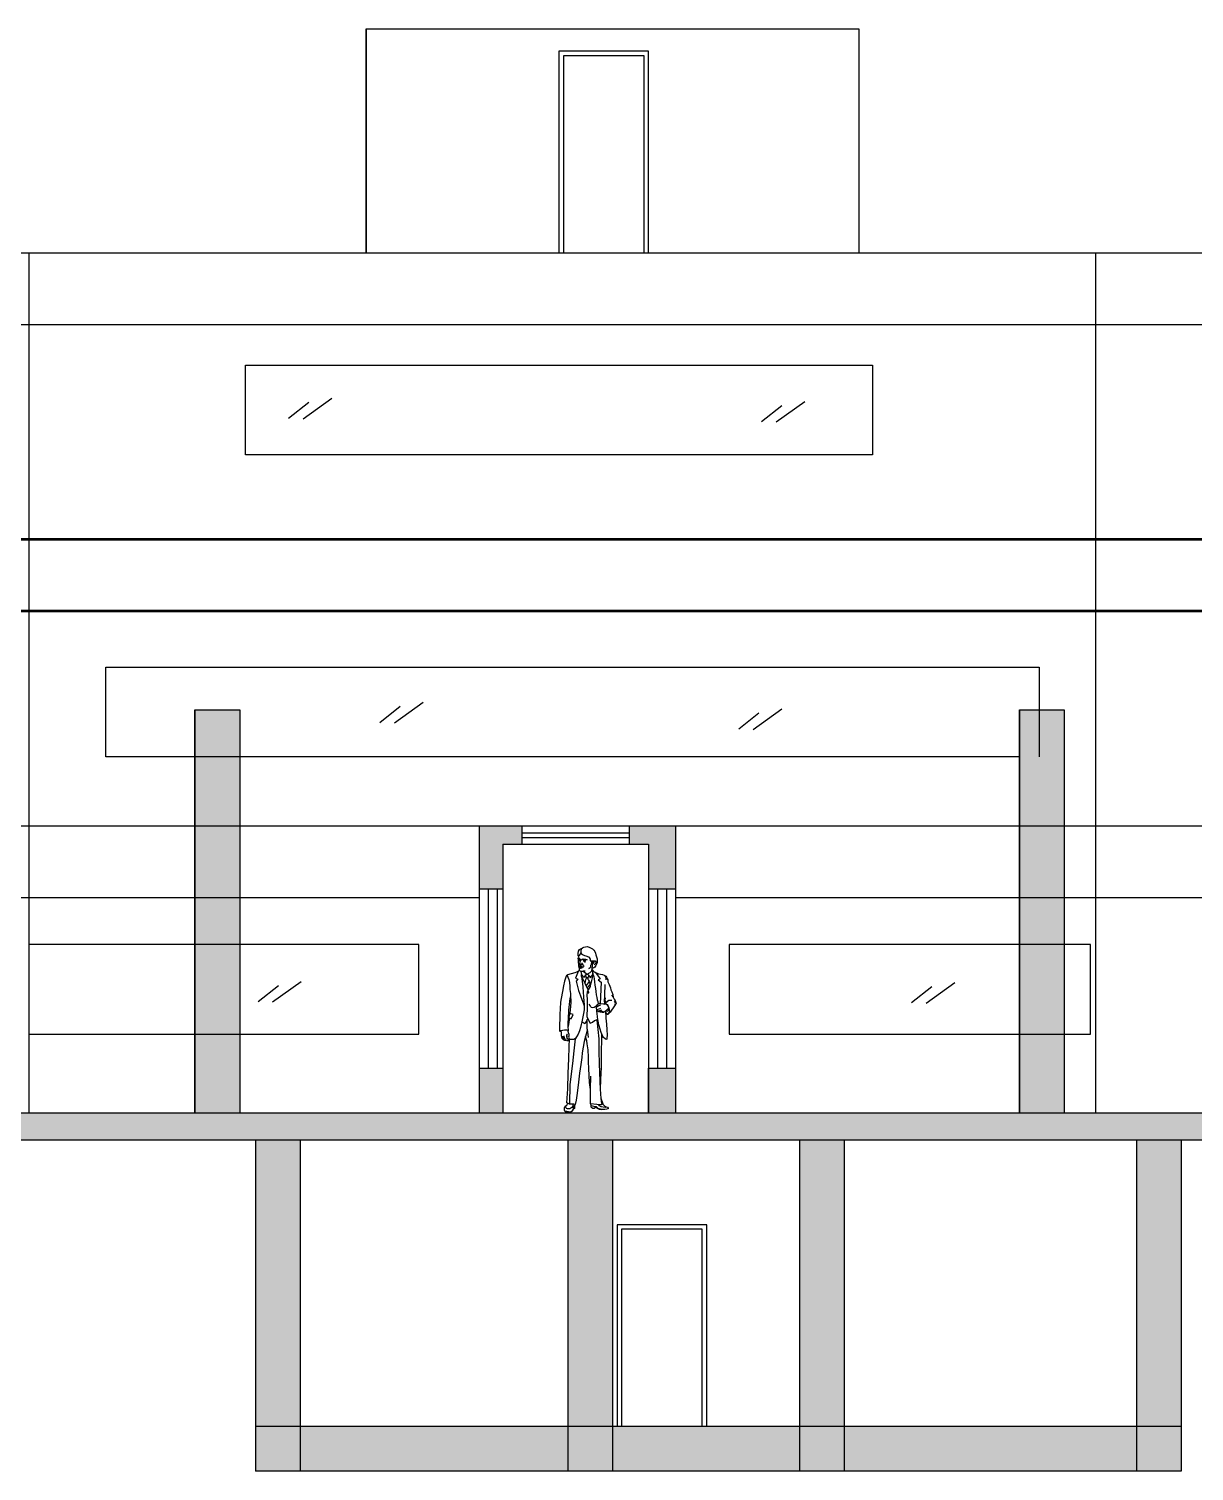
# Model space of a CAD drawing. Header units: metres. Extents: x -98 to 909, y -67 to 255.
# Drawn here: x -28.6 to -15.6, y 15.27 to 31.37 of the extents above; entities that cross this region are included whole.
import ezdxf

# ---------------------------------------------------------------- set-up
doc = ezdxf.new("R2010")
doc.units = ezdxf.units.M
doc.header["$MEASUREMENT"] = 0
doc.layers.get('0').update_dxf_attribs({"color": 160})
doc.layers.add('bo', color=7, linetype='Continuous')

# ---------------------------------------------------------------- blocks, each defined once
blk = doc.blocks.new('A$C50953447')
for p, q in [((0.208, 1.78), (0.214, 1.803)), ((0.208, 1.757), (0.208, 1.78)), ((0.214, 1.803), (0.225, 1.824)), ((0.239, 1.786), (0.219, 1.757)), ((0.225, 1.824), (0.235, 1.832)), ((0.235, 1.832), (0.242, 1.832)), ((0.242, 1.832), (0.237, 1.805)), ((0.237, 1.805), (0.239, 1.786)), ((0.242, 1.832), (0.256, 1.842)), ((0.242, 1.786), (0.246, 1.776)), ((0.246, 1.776), (0.256, 1.767)), ((0.256, 1.842), (0.271, 1.849)), ((0.271, 1.849), (0.291, 1.853)), ((0.291, 1.853), (0.314, 1.855)), ((0.314, 1.855), (0.339, 1.847)), ((0.339, 1.847), (0.369, 1.83)), ((0.369, 1.83), (0.385, 1.817)), ((0.385, 1.817), (0.394, 1.801)), ((0.394, 1.801), (0.402, 1.782)), ((0.402, 1.782), (0.406, 1.765)), ((0.21, 1.751), (0.208, 1.757)), ((0.208, 1.722), (0.21, 1.728)), ((0.212, 1.724), (0.208, 1.722)), ((0.21, 1.718), (0.208, 1.722)), ((0.208, 1.722), (0.212, 1.72)), ((0.216, 1.745), (0.21, 1.751)), ((0.21, 1.728), (0.212, 1.732)), ((0.212, 1.717), (0.21, 1.718)), ((0.212, 1.732), (0.215, 1.736)), ((0.216, 1.726), (0.212, 1.724)), ((0.212, 1.72), (0.219, 1.72)), ((0.214, 1.713), (0.212, 1.717)), ((0.212, 1.69), (0.214, 1.697)), ((0.212, 1.68), (0.212, 1.69)), ((0.213, 1.672), (0.212, 1.68)), ((0.213, 1.713), (0.215, 1.711)), ((0.216, 1.665), (0.213, 1.672)), ((0.214, 1.711), (0.214, 1.713)), ((0.214, 1.703), (0.214, 1.711)), ((0.214, 1.697), (0.214, 1.703)), ((0.215, 1.736), (0.217, 1.744)), ((0.223, 1.724), (0.216, 1.726)), ((0.217, 1.651), (0.216, 1.665)), ((0.217, 1.753), (0.219, 1.757)), ((0.217, 1.744), (0.217, 1.753)), ((0.219, 1.712), (0.217, 1.711)), ((0.221, 1.712), (0.217, 1.71)), ((0.217, 1.704), (0.217, 1.7)), ((0.218, 1.699), (0.217, 1.7)), ((0.217, 1.636), (0.217, 1.651)), ((0.219, 1.624), (0.217, 1.636)), ((0.218, 1.71), (0.218, 1.708)), ((0.218, 1.708), (0.218, 1.705)), ((0.219, 1.703), (0.218, 1.705)), ((0.218, 1.705), (0.219, 1.704)), ((0.221, 1.697), (0.218, 1.699)), ((0.219, 1.72), (0.225, 1.72)), ((0.221, 1.713), (0.219, 1.712)), ((0.221, 1.711), (0.219, 1.708)), ((0.219, 1.708), (0.219, 1.707)), ((0.219, 1.707), (0.22, 1.705)), ((0.221, 1.702), (0.219, 1.703)), ((0.223, 1.603), (0.219, 1.624)), ((0.22, 1.705), (0.22, 1.704)), ((0.22, 1.704), (0.222, 1.703)), ((0.225, 1.713), (0.221, 1.713)), ((0.23, 1.71), (0.221, 1.712)), ((0.223, 1.702), (0.221, 1.702)), ((0.226, 1.696), (0.221, 1.697)), ((0.222, 1.703), (0.223, 1.703)), ((0.229, 1.72), (0.223, 1.724)), ((0.223, 1.703), (0.225, 1.704)), ((0.229, 1.703), (0.223, 1.702)), ((0.229, 1.68), (0.223, 1.668)), ((0.223, 1.668), (0.223, 1.661)), ((0.223, 1.661), (0.228, 1.655)), ((0.225, 1.72), (0.229, 1.718)), ((0.23, 1.711), (0.225, 1.713)), ((0.226, 1.708), (0.225, 1.71)), ((0.225, 1.704), (0.226, 1.706)), ((0.227, 1.641), (0.225, 1.636)), ((0.225, 1.636), (0.227, 1.634)), ((0.226, 1.706), (0.226, 1.708)), ((0.229, 1.699), (0.226, 1.696)), ((0.226, 1.635), (0.226, 1.633)), ((0.226, 1.633), (0.227, 1.631)), ((0.226, 1.625), (0.226, 1.625)), ((0.226, 1.625), (0.226, 1.623)), ((0.226, 1.623), (0.229, 1.618)), ((0.227, 1.634), (0.233, 1.634)), ((0.227, 1.631), (0.227, 1.63)), ((0.227, 1.63), (0.231, 1.629)), ((0.228, 1.655), (0.235, 1.653)), ((0.233, 1.715), (0.229, 1.72)), ((0.229, 1.718), (0.235, 1.713)), ((0.231, 1.704), (0.229, 1.703)), ((0.232, 1.7), (0.229, 1.699)), ((0.231, 1.69), (0.229, 1.68)), ((0.229, 1.618), (0.235, 1.616)), ((0.233, 1.708), (0.23, 1.711)), ((0.234, 1.705), (0.23, 1.71)), ((0.231, 1.629), (0.23, 1.627)), ((0.23, 1.627), (0.232, 1.625)), ((0.233, 1.704), (0.231, 1.704)), ((0.237, 1.703), (0.231, 1.69)), ((0.237, 1.628), (0.231, 1.629)), ((0.231, 1.629), (0.231, 1.629)), ((0.232, 1.625), (0.234, 1.625)), ((0.235, 1.704), (0.233, 1.708)), ((0.235, 1.703), (0.233, 1.704)), ((0.234, 1.658), (0.233, 1.661)), ((0.233, 1.661), (0.239, 1.661)), ((0.233, 1.65), (0.234, 1.644)), ((0.234, 1.644), (0.233, 1.636)), ((0.233, 1.634), (0.239, 1.632)), ((0.237, 1.657), (0.234, 1.658)), ((0.234, 1.625), (0.238, 1.624)), ((0.235, 1.712), (0.237, 1.711)), ((0.235, 1.703), (0.235, 1.703)), ((0.235, 1.653), (0.239, 1.655)), ((0.235, 1.616), (0.241, 1.616)), ((0.237, 1.644), (0.236, 1.638)), ((0.237, 1.711), (0.237, 1.703)), ((0.239, 1.657), (0.237, 1.657)), ((0.237, 1.65), (0.237, 1.644)), ((0.242, 1.628), (0.237, 1.628)), ((0.238, 1.624), (0.244, 1.626)), ((0.239, 1.661), (0.242, 1.661)), ((0.239, 1.632), (0.247, 1.631)), ((0.241, 1.616), (0.246, 1.618)), ((0.242, 1.661), (0.246, 1.659)), ((0.25, 1.628), (0.242, 1.628)), ((0.246, 1.659), (0.248, 1.655)), ((0.246, 1.618), (0.253, 1.621)), ((0.247, 1.631), (0.253, 1.629)), ((0.25, 1.67), (0.248, 1.67)), ((0.248, 1.655), (0.252, 1.655)), ((0.25, 1.713), (0.256, 1.715)), ((0.254, 1.711), (0.25, 1.713)), ((0.256, 1.668), (0.25, 1.67)), ((0.252, 1.629), (0.25, 1.628)), ((0.252, 1.655), (0.256, 1.659)), ((0.253, 1.629), (0.258, 1.629)), ((0.253, 1.621), (0.256, 1.622)), ((0.26, 1.713), (0.254, 1.711)), ((0.256, 1.767), (0.266, 1.763)), ((0.256, 1.715), (0.263, 1.718)), ((0.258, 1.663), (0.256, 1.668)), ((0.256, 1.659), (0.258, 1.663)), ((0.258, 1.663), (0.262, 1.653)), ((0.258, 1.629), (0.266, 1.63)), ((0.268, 1.713), (0.26, 1.713)), ((0.262, 1.653), (0.268, 1.645)), ((0.263, 1.718), (0.279, 1.717)), ((0.266, 1.763), (0.279, 1.757)), ((0.267, 1.701), (0.266, 1.699)), ((0.266, 1.699), (0.267, 1.698)), ((0.266, 1.631), (0.27, 1.628)), ((0.267, 1.701), (0.271, 1.703)), ((0.267, 1.698), (0.269, 1.699)), ((0.281, 1.713), (0.268, 1.713)), ((0.268, 1.703), (0.271, 1.705)), ((0.268, 1.645), (0.273, 1.637)), ((0.273, 1.697), (0.269, 1.699)), ((0.27, 1.702), (0.27, 1.701)), ((0.27, 1.701), (0.271, 1.7)), ((0.27, 1.628), (0.274, 1.625)), ((0.271, 1.705), (0.274, 1.706)), ((0.271, 1.703), (0.279, 1.705)), ((0.271, 1.7), (0.273, 1.698)), ((0.271, 1.693), (0.275, 1.688)), ((0.285, 1.695), (0.273, 1.697)), ((0.274, 1.706), (0.279, 1.707)), ((0.275, 1.704), (0.274, 1.702)), ((0.274, 1.702), (0.274, 1.7)), ((0.274, 1.7), (0.276, 1.698)), ((0.275, 1.688), (0.281, 1.686)), ((0.276, 1.698), (0.277, 1.697)), ((0.277, 1.697), (0.28, 1.696)), ((0.279, 1.757), (0.294, 1.751)), ((0.279, 1.717), (0.291, 1.715)), ((0.279, 1.707), (0.283, 1.706)), ((0.279, 1.705), (0.285, 1.703)), ((0.28, 1.696), (0.282, 1.697)), ((0.308, 1.707), (0.281, 1.713)), ((0.281, 1.686), (0.289, 1.686)), ((0.282, 1.697), (0.284, 1.699)), ((0.283, 1.706), (0.287, 1.704)), ((0.284, 1.699), (0.285, 1.701)), ((0.285, 1.703), (0.296, 1.697)), ((0.285, 1.701), (0.285, 1.703)), ((0.296, 1.697), (0.285, 1.695)), ((0.287, 1.704), (0.291, 1.701)), ((0.291, 1.715), (0.308, 1.707)), ((0.294, 1.751), (0.304, 1.747)), ((0.304, 1.747), (0.319, 1.743)), ((0.319, 1.743), (0.331, 1.742)), ((0.331, 1.611), (0.326, 1.607)), ((0.331, 1.742), (0.337, 1.732)), ((0.341, 1.62), (0.331, 1.611)), ((0.335, 1.724), (0.341, 1.717)), ((0.337, 1.732), (0.343, 1.717)), ((0.341, 1.717), (0.341, 1.703)), ((0.341, 1.703), (0.343, 1.697)), ((0.346, 1.63), (0.341, 1.62)), ((0.343, 1.717), (0.344, 1.705)), ((0.343, 1.697), (0.354, 1.695)), ((0.348, 1.64), (0.346, 1.63)), ((0.348, 1.651), (0.348, 1.64)), ((0.354, 1.695), (0.369, 1.695)), ((0.354, 1.663), (0.354, 1.659)), ((0.354, 1.659), (0.36, 1.655)), ((0.356, 1.668), (0.36, 1.674)), ((0.36, 1.668), (0.356, 1.668)), ((0.36, 1.674), (0.36, 1.684)), ((0.36, 1.684), (0.368, 1.678)), ((0.369, 1.672), (0.36, 1.668)), ((0.36, 1.655), (0.366, 1.653)), ((0.36, 1.586), (0.364, 1.616)), ((0.362, 1.686), (0.366, 1.691)), ((0.368, 1.686), (0.362, 1.686)), ((0.371, 1.615), (0.363, 1.615)), ((0.364, 1.616), (0.368, 1.641)), ((0.366, 1.691), (0.373, 1.691)), ((0.366, 1.653), (0.377, 1.666)), ((0.368, 1.641), (0.369, 1.657)), ((0.369, 1.695), (0.385, 1.697)), ((0.377, 1.674), (0.369, 1.672)), ((0.385, 1.617), (0.371, 1.615)), ((0.373, 1.691), (0.379, 1.686)), ((0.381, 1.68), (0.377, 1.674)), ((0.377, 1.666), (0.385, 1.674)), ((0.379, 1.686), (0.381, 1.68)), ((0.385, 1.697), (0.398, 1.695)), ((0.385, 1.674), (0.387, 1.686)), ((0.396, 1.626), (0.385, 1.617)), ((0.387, 1.686), (0.388, 1.696)), ((0.4, 1.661), (0.389, 1.653)), ((0.406, 1.643), (0.396, 1.626)), ((0.398, 1.695), (0.406, 1.686)), ((0.406, 1.676), (0.4, 1.661)), ((0.406, 1.765), (0.414, 1.74)), ((0.406, 1.686), (0.406, 1.676)), ((0.416, 1.668), (0.406, 1.643)), ((0.414, 1.74), (0.42, 1.718)), ((0.42, 1.678), (0.416, 1.668)), ((0.42, 1.718), (0.421, 1.693)), ((0.421, 1.693), (0.42, 1.678)), ((0.058, 1.468), (0.044, 1.416)), ((0.073, 1.516), (0.058, 1.468)), ((0.079, 1.532), (0.073, 1.516)), ((0.087, 1.538), (0.079, 1.532)), ((0.09, 1.539), (0.087, 1.538)), ((0.088, 1.538), (0.094, 1.516)), ((0.173, 1.563), (0.09, 1.539)), ((0.094, 1.516), (0.104, 1.489)), ((0.104, 1.489), (0.112, 1.453)), ((0.112, 1.453), (0.115, 1.414)), ((0.191, 1.57), (0.173, 1.563)), ((0.21, 1.578), (0.179, 1.503)), ((0.179, 1.503), (0.204, 1.493)), ((0.204, 1.493), (0.185, 1.47)), ((0.185, 1.47), (0.212, 1.366)), ((0.214, 1.581), (0.191, 1.57)), ((0.225, 1.59), (0.21, 1.578)), ((0.225, 1.593), (0.223, 1.603)), ((0.227, 1.586), (0.225, 1.593)), ((0.235, 1.58), (0.227, 1.586)), ((0.242, 1.578), (0.235, 1.58)), ((0.264, 1.578), (0.24, 1.578)), ((0.24, 1.578), (0.246, 1.543)), ((0.254, 1.578), (0.242, 1.578)), ((0.246, 1.543), (0.275, 1.511)), ((0.246, 1.522), (0.246, 1.543)), ((0.246, 1.522), (0.254, 1.47)), ((0.252, 1.513), (0.246, 1.522)), ((0.262, 1.495), (0.252, 1.513)), ((0.266, 1.58), (0.254, 1.578)), ((0.254, 1.47), (0.26, 1.407)), ((0.273, 1.474), (0.262, 1.495)), ((0.279, 1.568), (0.264, 1.578)), ((0.277, 1.58), (0.266, 1.58)), ((0.287, 1.443), (0.273, 1.474)), ((0.275, 1.511), (0.292, 1.539)), ((0.287, 1.582), (0.277, 1.58)), ((0.296, 1.555), (0.279, 1.568)), ((0.296, 1.528), (0.287, 1.531)), ((0.287, 1.443), (0.291, 1.468)), ((0.291, 1.468), (0.296, 1.488)), ((0.292, 1.539), (0.3, 1.545)), ((0.306, 1.547), (0.296, 1.555)), ((0.298, 1.524), (0.296, 1.528)), ((0.296, 1.488), (0.302, 1.503)), ((0.332, 1.464), (0.297, 1.422)), ((0.3, 1.514), (0.298, 1.524)), ((0.3, 1.545), (0.304, 1.547)), ((0.302, 1.503), (0.3, 1.514)), ((0.304, 1.505), (0.301, 1.501)), ((0.304, 1.547), (0.316, 1.545)), ((0.316, 1.505), (0.304, 1.505)), ((0.314, 1.547), (0.306, 1.547)), ((0.316, 1.547), (0.314, 1.547)), ((0.325, 1.555), (0.316, 1.547)), ((0.316, 1.545), (0.321, 1.541)), ((0.318, 1.501), (0.316, 1.505)), ((0.321, 1.518), (0.318, 1.505)), ((0.318, 1.505), (0.318, 1.493)), ((0.318, 1.493), (0.319, 1.488)), ((0.319, 1.488), (0.323, 1.482)), ((0.321, 1.541), (0.327, 1.538)), ((0.325, 1.526), (0.321, 1.518)), ((0.323, 1.482), (0.331, 1.468)), ((0.339, 1.564), (0.325, 1.555)), ((0.332, 1.529), (0.325, 1.526)), ((0.327, 1.538), (0.331, 1.532)), ((0.331, 1.532), (0.344, 1.507)), ((0.331, 1.468), (0.335, 1.457)), ((0.335, 1.457), (0.341, 1.411)), ((0.354, 1.576), (0.339, 1.564)), ((0.341, 1.411), (0.362, 1.476)), ((0.344, 1.507), (0.364, 1.534)), ((0.36, 1.582), (0.354, 1.576)), ((0.366, 1.588), (0.36, 1.582)), ((0.362, 1.607), (0.366, 1.601)), ((0.362, 1.476), (0.369, 1.507)), ((0.364, 1.534), (0.368, 1.541)), ((0.366, 1.601), (0.368, 1.593)), ((0.368, 1.593), (0.366, 1.588)), ((0.368, 1.541), (0.371, 1.553)), ((0.373, 1.563), (0.369, 1.593)), ((0.369, 1.591), (0.381, 1.578)), ((0.369, 1.507), (0.373, 1.528)), ((0.371, 1.553), (0.373, 1.563)), ((0.375, 1.553), (0.373, 1.563)), ((0.373, 1.528), (0.377, 1.541)), ((0.377, 1.541), (0.375, 1.553)), ((0.377, 1.541), (0.385, 1.518)), ((0.381, 1.578), (0.394, 1.57)), ((0.385, 1.518), (0.389, 1.495)), ((0.389, 1.495), (0.393, 1.461)), ((0.393, 1.461), (0.396, 1.424)), ((0.394, 1.57), (0.437, 1.553)), ((0.398, 1.569), (0.456, 1.495)), ((0.456, 1.495), (0.431, 1.484)), ((0.431, 1.484), (0.464, 1.457)), ((0.437, 1.553), (0.479, 1.543)), ((0.464, 1.457), (0.454, 1.218)), ((0.479, 1.543), (0.498, 1.536)), ((0.498, 1.536), (0.508, 1.53)), ((0.506, 1.531), (0.518, 1.526)), ((0.508, 1.53), (0.512, 1.524)), ((0.512, 1.524), (0.516, 1.507)), ((0.516, 1.507), (0.516, 1.497)), ((0.516, 1.497), (0.516, 1.484)), ((0.518, 1.526), (0.525, 1.514)), ((0.525, 1.514), (0.533, 1.497)), ((0.533, 1.497), (0.539, 1.486)), ((0.539, 1.486), (0.541, 1.461)), ((0.541, 1.461), (0.554, 1.432)), ((0.033, 1.353), (0.019, 1.276)), ((0.044, 1.416), (0.033, 1.353)), ((0.115, 1.414), (0.117, 1.376)), ((0.117, 1.376), (0.123, 1.332)), ((0.119, 1.274), (0.123, 1.295)), ((0.123, 1.332), (0.125, 1.287)), ((0.212, 1.366), (0.235, 1.307)), ((0.235, 1.307), (0.25, 1.264)), ((0.26, 1.407), (0.264, 1.347)), ((0.264, 1.347), (0.269, 1.295)), ((0.269, 1.295), (0.273, 1.247)), ((0.321, 1.372), (0.287, 1.443)), ((0.308, 1.349), (0.306, 1.312)), ((0.306, 1.312), (0.31, 1.266)), ((0.321, 1.372), (0.308, 1.349)), ((0.338, 1.428), (0.31, 1.395)), ((0.319, 1.355), (0.314, 1.345)), ((0.314, 1.345), (0.318, 1.339)), ((0.318, 1.339), (0.323, 1.339)), ((0.325, 1.353), (0.319, 1.355)), ((0.341, 1.411), (0.321, 1.372)), ((0.323, 1.339), (0.327, 1.341)), ((0.329, 1.347), (0.325, 1.353)), ((0.327, 1.345), (0.329, 1.347)), ((0.327, 1.341), (0.327, 1.345)), ((0.396, 1.424), (0.402, 1.389)), ((0.402, 1.389), (0.406, 1.355)), ((0.406, 1.355), (0.41, 1.318)), ((0.41, 1.318), (0.416, 1.287)), ((0.504, 1.253), (0.508, 1.299)), ((0.508, 1.347), (0.51, 1.401)), ((0.508, 1.299), (0.508, 1.347)), ((0.51, 1.401), (0.51, 1.434)), ((0.554, 1.432), (0.568, 1.395)), ((0.568, 1.395), (0.575, 1.372)), ((0.575, 1.372), (0.585, 1.351)), ((0.581, 1.314), (0.6, 1.291)), ((0.585, 1.351), (0.595, 1.322)), ((0.595, 1.322), (0.6, 1.291)), ((0.6, 1.291), (0.61, 1.27)), ((0.008, 1.16), (0.006, 1.103)), ((0.013, 1.235), (0.008, 1.16)), ((0.019, 1.276), (0.013, 1.235)), ((0.104, 1.116), (0.106, 1.151)), ((0.106, 1.151), (0.108, 1.18)), ((0.108, 1.18), (0.112, 1.208)), ((0.112, 1.208), (0.117, 1.247)), ((0.117, 1.247), (0.119, 1.274)), ((0.121, 1.151), (0.117, 1.112)), ((0.125, 1.191), (0.121, 1.151)), ((0.125, 1.287), (0.127, 1.262)), ((0.127, 1.23), (0.125, 1.191)), ((0.127, 1.262), (0.127, 1.23)), ((0.25, 1.264), (0.266, 1.228)), ((0.266, 1.228), (0.275, 1.195)), ((0.275, 1.149), (0.269, 1.11)), ((0.273, 1.247), (0.275, 1.207)), ((0.275, 1.207), (0.277, 1.191)), ((0.277, 1.176), (0.275, 1.149)), ((0.277, 1.191), (0.277, 1.176)), ((0.308, 1.143), (0.306, 1.108)), ((0.31, 1.205), (0.308, 1.143)), ((0.31, 1.266), (0.31, 1.205)), ((0.341, 1.197), (0.331, 1.214)), ((0.348, 1.185), (0.341, 1.197)), ((0.358, 1.176), (0.348, 1.185)), ((0.373, 1.172), (0.358, 1.176)), ((0.389, 1.174), (0.373, 1.172)), ((0.4, 1.183), (0.389, 1.174)), ((0.41, 1.195), (0.4, 1.183)), ((0.41, 1.176), (0.408, 1.168)), ((0.408, 1.168), (0.408, 1.164)), ((0.408, 1.164), (0.412, 1.158)), ((0.414, 1.182), (0.41, 1.176)), ((0.416, 1.203), (0.412, 1.199)), ((0.412, 1.199), (0.412, 1.195)), ((0.412, 1.195), (0.418, 1.193)), ((0.412, 1.158), (0.418, 1.155)), ((0.42, 1.183), (0.414, 1.182)), ((0.416, 1.287), (0.421, 1.26)), ((0.441, 1.218), (0.416, 1.203)), ((0.418, 1.155), (0.416, 1.152)), ((0.416, 1.152), (0.418, 1.145)), ((0.416, 1.132), (0.416, 1.151)), ((0.42, 1.112), (0.416, 1.132)), ((0.418, 1.193), (0.421, 1.193)), ((0.418, 1.155), (0.443, 1.162)), ((0.418, 1.145), (0.421, 1.141)), ((0.439, 1.193), (0.42, 1.183)), ((0.421, 1.26), (0.427, 1.243)), ((0.421, 1.193), (0.425, 1.191)), ((0.421, 1.141), (0.427, 1.139)), ((0.425, 1.191), (0.431, 1.189)), ((0.427, 1.243), (0.433, 1.216)), ((0.427, 1.139), (0.462, 1.145)), ((0.432, 1.132), (0.43, 1.136)), ((0.441, 1.128), (0.432, 1.132)), ((0.448, 1.199), (0.439, 1.193)), ((0.446, 1.22), (0.441, 1.218)), ((0.464, 1.13), (0.441, 1.128)), ((0.443, 1.162), (0.456, 1.166)), ((0.452, 1.218), (0.446, 1.22)), ((0.46, 1.124), (0.446, 1.128)), ((0.458, 1.203), (0.448, 1.199)), ((0.491, 1.214), (0.452, 1.218)), ((0.456, 1.166), (0.462, 1.17)), ((0.462, 1.145), (0.473, 1.151)), ((0.471, 1.13), (0.466, 1.13)), ((0.471, 1.13), (0.483, 1.132)), ((0.483, 1.132), (0.487, 1.133)), ((0.502, 1.212), (0.491, 1.214)), ((0.504, 1.128), (0.496, 1.124)), ((0.498, 1.214), (0.518, 1.23)), ((0.498, 1.214), (0.504, 1.216)), ((0.498, 1.214), (0.498, 1.213)), ((0.498, 1.213), (0.498, 1.213)), ((0.5, 1.214), (0.51, 1.216)), ((0.51, 1.214), (0.502, 1.212)), ((0.506, 1.22), (0.504, 1.253)), ((0.504, 1.216), (0.514, 1.218)), ((0.512, 1.133), (0.504, 1.128)), ((0.51, 1.216), (0.52, 1.214)), ((0.512, 1.253), (0.514, 1.282)), ((0.512, 1.249), (0.512, 1.253)), ((0.516, 1.239), (0.512, 1.249)), ((0.518, 1.137), (0.512, 1.133)), ((0.512, 1.132), (0.518, 1.087)), ((0.533, 1.101), (0.512, 1.132)), ((0.514, 1.218), (0.52, 1.216)), ((0.518, 1.23), (0.516, 1.239)), ((0.518, 1.23), (0.552, 1.257)), ((0.525, 1.145), (0.518, 1.137)), ((0.523, 1.133), (0.518, 1.137)), ((0.52, 1.216), (0.531, 1.208)), ((0.52, 1.214), (0.529, 1.208)), ((0.529, 1.132), (0.523, 1.133)), ((0.531, 1.153), (0.525, 1.145)), ((0.529, 1.208), (0.537, 1.199)), ((0.535, 1.133), (0.529, 1.132)), ((0.531, 1.208), (0.541, 1.197)), ((0.537, 1.158), (0.531, 1.153)), ((0.534, 1.133), (0.557, 1.145)), ((0.539, 1.139), (0.535, 1.133)), ((0.537, 1.199), (0.545, 1.182)), ((0.546, 1.16), (0.537, 1.158)), ((0.545, 1.147), (0.539, 1.139)), ((0.541, 1.197), (0.547, 1.183)), ((0.545, 1.182), (0.547, 1.17)), ((0.547, 1.16), (0.545, 1.147)), ((0.547, 1.183), (0.554, 1.158)), ((0.547, 1.17), (0.547, 1.16)), ((0.552, 1.257), (0.572, 1.259)), ((0.554, 1.158), (0.558, 1.126)), ((0.616, 1.193), (0.566, 1.122)), ((0.572, 1.259), (0.585, 1.257)), ((0.61, 1.27), (0.62, 1.253)), ((0.622, 1.239), (0.612, 1.245)), ((0.623, 1.205), (0.616, 1.193)), ((0.62, 1.253), (0.627, 1.243)), ((0.623, 1.23), (0.622, 1.239)), ((0.627, 1.22), (0.623, 1.23)), ((0.623, 1.208), (0.627, 1.22)), ((0.631, 1.212), (0.623, 1.208)), ((0.623, 1.208), (0.623, 1.205)), ((0.627, 1.243), (0.631, 1.234)), ((0.631, 1.234), (0.633, 1.222)), ((0.633, 1.222), (0.631, 1.212)), ((0.006, 1.047), (0.002, 0.991)), ((0.002, 0.991), (0.002, 0.939)), ((0.006, 1.103), (0.006, 1.047)), ((0.112, 1.059), (0.098, 0.962)), ((0.098, 1.014), (0.1, 1.043)), ((0.098, 0.989), (0.098, 1.014)), ((0.098, 0.964), (0.098, 0.989)), ((0.1, 1.074), (0.104, 1.116)), ((0.1, 1.043), (0.1, 1.074)), ((0.117, 1.112), (0.104, 1.068)), ((0.104, 1.068), (0.108, 1.06)), ((0.108, 1.06), (0.121, 1.055)), ((0.152, 1.097), (0.117, 1.11)), ((0.121, 1.055), (0.131, 1.049)), ((0.131, 1.049), (0.14, 1.064)), ((0.14, 1.064), (0.152, 1.097)), ((0.242, 0.987), (0.235, 0.953)), ((0.248, 1.016), (0.242, 0.987)), ((0.26, 1.07), (0.248, 1.016)), ((0.283, 0.995), (0.248, 1.016)), ((0.269, 1.11), (0.26, 1.07)), ((0.315, 1.053), (0.283, 0.995)), ((0.306, 1.108), (0.306, 1.072)), ((0.306, 1.072), (0.341, 1.001)), ((0.31, 0.935), (0.31, 1.043)), ((0.341, 1.001), (0.368, 1.012)), ((0.368, 1.012), (0.393, 1.03)), ((0.393, 1.03), (0.414, 1.039)), ((0.414, 1.039), (0.427, 1.045)), ((0.418, 1.033), (0.439, 0.826)), ((0.423, 1.066), (0.42, 1.112)), ((0.433, 1.024), (0.423, 1.066)), ((0.441, 0.981), (0.433, 1.024)), ((0.454, 0.933), (0.441, 0.981)), ((0.475, 1.12), (0.46, 1.124)), ((0.485, 1.12), (0.475, 1.12)), ((0.491, 1.12), (0.485, 1.12)), ((0.496, 1.124), (0.491, 1.12)), ((0.518, 1.087), (0.518, 1.056)), ((0.518, 1.056), (0.525, 0.991)), ((0.525, 0.991), (0.527, 0.926)), ((0.537, 1.097), (0.533, 1.101)), ((0.541, 1.097), (0.537, 1.097)), ((0.558, 1.126), (0.539, 1.105)), ((0.566, 1.122), (0.541, 1.097)), ((0.002, 0.939), (0, 0.916)), ((0, 0.918), (0, 0.916)), ((0, 0.916), (0.004, 0.918)), ((0, 0.916), (0.006, 0.91)), ((0.004, 0.918), (0.015, 0.92)), ((0.006, 0.91), (0.015, 0.908)), ((0.015, 0.92), (0.058, 0.926)), ((0.015, 0.908), (0.021, 0.907)), ((0.019, 0.92), (0.019, 0.915)), ((0.019, 0.916), (0.027, 0.92)), ((0.019, 0.915), (0.019, 0.916)), ((0.023, 0.889), (0.021, 0.917)), ((0.023, 0.872), (0.023, 0.889)), ((0.023, 0.86), (0.023, 0.872)), ((0.027, 0.847), (0.023, 0.86)), ((0.027, 0.92), (0.038, 0.923)), ((0.031, 0.831), (0.027, 0.847)), ((0.033, 0.827), (0.031, 0.831)), ((0.037, 0.824), (0.033, 0.827)), ((0.042, 0.818), (0.035, 0.839)), ((0.037, 0.849), (0.038, 0.857)), ((0.04, 0.841), (0.037, 0.849)), ((0.041, 0.822), (0.037, 0.824)), ((0.052, 0.818), (0.04, 0.841)), ((0.044, 0.814), (0.042, 0.818)), ((0.05, 0.812), (0.044, 0.814)), ((0.055, 0.813), (0.05, 0.812)), ((0.054, 0.847), (0.052, 0.859)), ((0.056, 0.812), (0.052, 0.818)), ((0.065, 0.818), (0.054, 0.847)), ((0.06, 0.808), (0.056, 0.812)), ((0.058, 0.926), (0.083, 0.926)), ((0.067, 0.808), (0.06, 0.808)), ((0.067, 0.816), (0.065, 0.818)), ((0.073, 0.812), (0.067, 0.816)), ((0.073, 0.812), (0.067, 0.808)), ((0.081, 0.808), (0.073, 0.812)), ((0.088, 0.878), (0.079, 0.865)), ((0.079, 0.865), (0.081, 0.854)), ((0.081, 0.866), (0.083, 0.872)), ((0.083, 0.854), (0.081, 0.866)), ((0.081, 0.854), (0.083, 0.847)), ((0.087, 0.804), (0.081, 0.808)), ((0.083, 0.926), (0.094, 0.924)), ((0.083, 0.872), (0.089, 0.879)), ((0.083, 0.845), (0.083, 0.854)), ((0.083, 0.847), (0.084, 0.84)), ((0.085, 0.837), (0.083, 0.845)), ((0.084, 0.84), (0.088, 0.831)), ((0.087, 0.831), (0.085, 0.837)), ((0.092, 0.824), (0.087, 0.831)), ((0.088, 0.831), (0.096, 0.822)), ((0.089, 0.925), (0.102, 0.887)), ((0.098, 0.916), (0.092, 0.915)), ((0.1, 0.82), (0.092, 0.824)), ((0.094, 0.924), (0.1, 0.92)), ((0.096, 0.822), (0.104, 0.818)), ((0.1, 0.92), (0.098, 0.964)), ((0.1, 0.92), (0.098, 0.916)), ((0.104, 0.819), (0.1, 0.82)), ((0.104, 0.806), (0.1, 0.804)), ((0.102, 0.887), (0.106, 0.881)), ((0.103, 0.856), (0.102, 0.845)), ((0.102, 0.845), (0.106, 0.837)), ((0.105, 0.865), (0.103, 0.856)), ((0.11, 0.82), (0.104, 0.819)), ((0.104, 0.818), (0.108, 0.814)), ((0.106, 0.807), (0.104, 0.806)), ((0.106, 0.874), (0.105, 0.865)), ((0.106, 0.881), (0.106, 0.874)), ((0.106, 0.837), (0.11, 0.829)), ((0.108, 0.81), (0.106, 0.807)), ((0.108, 0.735), (0.112, 0.824)), ((0.108, 0.814), (0.108, 0.81)), ((0.11, 0.829), (0.112, 0.822)), ((0.112, 0.822), (0.11, 0.82)), ((0.125, 0.82), (0.112, 0.823)), ((0.142, 0.818), (0.125, 0.82)), ((0.16, 0.818), (0.142, 0.818)), ((0.179, 0.829), (0.16, 0.818)), ((0.175, 0.824), (0.16, 0.693)), ((0.192, 0.847), (0.179, 0.829)), ((0.21, 0.879), (0.192, 0.847)), ((0.223, 0.914), (0.21, 0.879)), ((0.235, 0.953), (0.223, 0.914)), ((0.291, 0.851), (0.275, 0.797)), ((0.3, 0.877), (0.291, 0.851)), ((0.304, 0.804), (0.291, 0.851)), ((0.306, 0.904), (0.3, 0.877)), ((0.31, 0.935), (0.306, 0.904)), ((0.31, 0.935), (0.321, 0.841)), ((0.439, 0.826), (0.441, 0.685)), ((0.464, 0.895), (0.454, 0.933)), ((0.475, 0.87), (0.464, 0.895)), ((0.47, 0.847), (0.468, 0.793)), ((0.469, 0.884), (0.47, 0.847)), ((0.496, 0.836), (0.47, 0.847)), ((0.493, 0.839), (0.475, 0.87)), ((0.51, 0.826), (0.493, 0.839)), ((0.523, 0.82), (0.51, 0.826)), ((0.527, 0.822), (0.523, 0.82)), ((0.527, 0.926), (0.531, 0.868)), ((0.529, 0.835), (0.527, 0.822)), ((0.531, 0.868), (0.529, 0.835)), ((0.09, 0.804), (0.087, 0.804)), ((0.1, 0.804), (0.09, 0.804)), ((0.104, 0.604), (0.108, 0.735)), ((0.16, 0.693), (0.146, 0.55)), ((0.252, 0.67), (0.25, 0.618)), ((0.275, 0.797), (0.252, 0.67)), ((0.31, 0.77), (0.304, 0.804)), ((0.314, 0.749), (0.31, 0.77)), ((0.321, 0.704), (0.314, 0.749)), ((0.323, 0.62), (0.321, 0.704)), ((0.441, 0.685), (0.443, 0.552)), ((0.466, 0.71), (0.464, 0.61)), ((0.468, 0.793), (0.466, 0.71)), ((0.096, 0.441), (0.104, 0.604)), ((0.146, 0.55), (0.117, 0.316)), ((0.237, 0.539), (0.223, 0.443)), ((0.25, 0.618), (0.237, 0.539)), ((0.325, 0.57), (0.323, 0.62)), ((0.327, 0.493), (0.325, 0.57)), ((0.333, 0.416), (0.327, 0.493)), ((0.443, 0.552), (0.456, 0.258)), ((0.464, 0.506), (0.46, 0.371)), ((0.464, 0.61), (0.464, 0.506)), ((0.092, 0.267), (0.096, 0.441)), ((0.223, 0.443), (0.208, 0.308)), ((0.335, 0.337), (0.333, 0.416)), ((0.341, 0.285), (0.335, 0.337)), ((0.348, 0.262), (0.352, 0.408)), ((0.46, 0.371), (0.456, 0.264)), ((0.083, 0.112), (0.087, 0.165)), ((0.087, 0.165), (0.092, 0.267)), ((0.117, 0.316), (0.112, 0.098)), ((0.194, 0.194), (0.187, 0.14)), ((0.208, 0.308), (0.194, 0.194)), ((0.348, 0.262), (0.341, 0.285)), ((0.348, 0.102), (0.348, 0.262)), ((0.456, 0.264), (0.462, 0.158)), ((0.462, 0.162), (0.483, 0.102)), ((0.056, 0.054), (0.064, 0.075)), ((0.056, 0.025), (0.056, 0.054)), ((0.062, 0.01), (0.056, 0.025)), ((0.065, 0.019), (0.056, 0.025)), ((0.114, 0), (0.062, 0.01)), ((0.064, 0.075), (0.081, 0.087)), ((0.083, 0.015), (0.065, 0.019)), ((0.071, 0.062), (0.073, 0.075)), ((0.079, 0.05), (0.071, 0.062)), ((0.073, 0.075), (0.077, 0.081)), ((0.089, 0.046), (0.079, 0.05)), ((0.081, 0.087), (0.092, 0.107)), ((0.112, 0.098), (0.083, 0.112)), ((0.1, 0.012), (0.083, 0.015)), ((0.104, 0.044), (0.089, 0.046)), ((0.121, 0.008), (0.1, 0.012)), ((0.117, 0.046), (0.104, 0.044)), ((0.162, 0.098), (0.112, 0.098)), ((0.125, 0.002), (0.114, 0)), ((0.137, 0.06), (0.117, 0.046)), ((0.135, 0.015), (0.121, 0.008)), ((0.146, 0.021), (0.125, 0.002)), ((0.148, 0.035), (0.135, 0.015)), ((0.148, 0.075), (0.137, 0.06)), ((0.158, 0.052), (0.146, 0.021)), ((0.15, 0.096), (0.148, 0.075)), ((0.154, 0.054), (0.148, 0.035)), ((0.158, 0.071), (0.154, 0.054)), ((0.156, 0.04), (0.158, 0.052)), ((0.167, 0.048), (0.156, 0.04)), ((0.167, 0.077), (0.158, 0.071)), ((0.175, 0.094), (0.162, 0.098)), ((0.171, 0.085), (0.167, 0.077)), ((0.169, 0.08), (0.167, 0.048)), ((0.171, 0.096), (0.171, 0.085)), ((0.187, 0.14), (0.175, 0.094)), ((0.416, 0.092), (0.348, 0.102)), ((0.352, 0.09), (0.355, 0.101)), ((0.354, 0.083), (0.352, 0.09)), ((0.354, 0.062), (0.354, 0.083)), ((0.354, 0.083), (0.385, 0.075)), ((0.356, 0.058), (0.354, 0.062)), ((0.362, 0.054), (0.356, 0.058)), ((0.373, 0.05), (0.362, 0.054)), ((0.393, 0.048), (0.373, 0.05)), ((0.385, 0.075), (0.408, 0.069)), ((0.396, 0.062), (0.393, 0.048)), ((0.414, 0.056), (0.396, 0.062)), ((0.408, 0.069), (0.429, 0.052)), ((0.431, 0.046), (0.414, 0.056)), ((0.468, 0.089), (0.416, 0.092)), ((0.429, 0.052), (0.464, 0.04)), ((0.448, 0.038), (0.431, 0.046)), ((0.448, 0.077), (0.435, 0.091)), ((0.466, 0.067), (0.448, 0.077)), ((0.468, 0.035), (0.448, 0.038)), ((0.462, 0.158), (0.468, 0.104)), ((0.464, 0.04), (0.529, 0.046)), ((0.489, 0.062), (0.466, 0.067)), ((0.483, 0.102), (0.468, 0.089)), ((0.493, 0.037), (0.468, 0.035)), ((0.481, 0.1), (0.493, 0.09)), ((0.51, 0.06), (0.489, 0.062)), ((0.493, 0.09), (0.508, 0.075)), ((0.508, 0.038), (0.493, 0.037)), ((0.508, 0.075), (0.523, 0.067)), ((0.527, 0.04), (0.508, 0.038)), ((0.52, 0.062), (0.51, 0.06)), ((0.538, 0.061), (0.52, 0.062)), ((0.523, 0.067), (0.537, 0.064)), ((0.545, 0.046), (0.527, 0.04)), ((0.537, 0.064), (0.543, 0.052)), ((0.543, 0.052), (0.545, 0.046))]:
    blk.add_line(p, q)

msp = doc.modelspace()

# ---------------------------------------------------------------- hatches: boundary and pattern name
at = {"layer": 'bo'}
h = msp.add_hatch(color=256, dxfattribs=at)
h.paths.add_polyline_path([(-26.74728, 19.2653), (-26.24457, 19.2653), (-26.24457, 20.14498), (-26.74728, 20.14498)])
h.paths.add_polyline_path([(-26.74728, 20.14498), (-26.24457, 20.14498), (-26.24457, 21.14498), (-26.74728, 21.14498)])
h.paths.add_polyline_path([(-26.24457, 21.6653), (-26.74728, 21.6653), (-26.74728, 21.14498), (-26.24457, 21.14498)])
h.paths.add_polyline_path([(-26.24457, 21.6653), (-26.24457, 22.4653), (-26.74728, 22.4653), (-26.74728, 21.6653)])
h.paths.add_polyline_path([(-26.24457, 22.4653), (-26.24457, 23.23815), (-26.74728, 23.23815), (-26.74728, 22.4653)])
h.paths.add_polyline_path([(-26.24457, 23.7653), (-26.74728, 23.7653), (-26.74728, 23.23815), (-26.24457, 23.23815)])
h = msp.add_hatch(color=256, dxfattribs=at)
h.paths.add_polyline_path([(-17.04573, 20.14498), (-17.54297, 20.14498), (-17.54297, 19.2653), (-17.04573, 19.2653)])
h.paths.add_polyline_path([(-17.04573, 21.14498), (-17.54297, 21.14498), (-17.54297, 20.14498), (-17.04573, 20.14498)])
h.paths.add_polyline_path([(-17.54297, 21.6653), (-17.54297, 21.14498), (-17.04573, 21.14498), (-17.04573, 21.6653)])
h.paths.add_polyline_path([(-17.04573, 22.4653), (-17.54297, 22.4653), (-17.54297, 21.6653), (-17.04573, 21.6653)])
h.paths.add_polyline_path([(-17.04573, 23.7653), (-17.54297, 23.7653), (-17.54297, 22.4653), (-17.04573, 22.4653)])
h = msp.add_hatch(color=256, dxfattribs=at)
h.paths.add_polyline_path([(-23.5738, 21.7653), (-23.31123, 21.7653), (-23.31123, 22.2653), (-23.09756, 22.2653), (-23.09756, 22.4653), (-23.5738, 22.4653)])
h.paths.add_polyline_path([(-23.5738, 19.2653), (-23.31123, 19.2653), (-23.31123, 19.7653), (-23.5738, 19.7653)])
h.paths.add_polyline_path([(-21.6839, 19.2653), (-21.3839, 19.2653), (-21.3839, 19.7653), (-21.6839, 19.7653)])
h.paths.add_polyline_path([(-21.3839, 22.4653), (-21.89756, 22.4653), (-21.89756, 22.2653), (-21.6839, 22.2653), (-21.6839, 21.7653), (-21.3839, 21.7653)])
msp.add_hatch(color=256, dxfattribs=at).paths.add_polyline_path([(-2.18797, 18.9653), (-2.18797, 19.2653), (-41.37681, 19.2653), (-41.37681, 18.9653)])
h = msp.add_hatch(color=256, dxfattribs=at)
h.paths.add_polyline_path([(-15.74078, 18.9653), (-16.23913, 18.9653), (-16.23913, 15.7653), (-15.74078, 15.7653)])
h.paths.add_polyline_path([(-16.23913, 15.7653), (-16.23913, 15.2653), (-15.74078, 15.2653), (-15.74078, 15.7653)])
h.paths.add_polyline_path([(-16.23913, 15.2653), (-16.23913, 15.7653), (-19.50235, 15.7653), (-19.50235, 15.2653)])
h.paths.add_polyline_path([(-19.50235, 15.7653), (-19.99786, 15.7653), (-19.99786, 15.2653), (-19.50235, 15.2653)])
h.paths.add_polyline_path([(-19.50235, 18.9653), (-19.99786, 18.9653), (-19.99786, 15.7653), (-19.50235, 15.7653)])
h.paths.add_polyline_path([(-22.08528, 15.7653), (-22.08528, 15.2653), (-19.99786, 15.2653), (-19.99786, 15.7653)])
h.paths.add_polyline_path([(-22.5853, 15.7653), (-22.5853, 15.2653), (-22.08528, 15.2653), (-22.08528, 15.7653)])
h.paths.add_polyline_path([(-22.5853, 15.7653), (-22.08528, 15.7653), (-22.08528, 18.9653), (-22.5853, 18.9653)])
h.paths.add_polyline_path([(-25.57062, 15.7653), (-25.57062, 15.2653), (-22.5853, 15.2653), (-22.5853, 15.7653)])
h.paths.add_polyline_path([(-25.57062, 15.7653), (-26.07178, 15.7653), (-26.07178, 15.2653), (-25.57062, 15.2653)])
h.paths.add_polyline_path([(-25.57062, 18.9653), (-26.07178, 18.9653), (-26.07178, 15.7653), (-25.57062, 15.7653)])

# ---------------------------------------------------------------- linework, layer by layer
for p, q in [((-24.83722, 31.3653), (-24.83722, 28.8653)), ((-24.83722, 28.8653), (-24.83722, 31.3653)), ((-24.83722, 31.3653), (-19.33805, 31.3653)), ((-19.33805, 31.3653), (-19.33805, 28.8653)), ((-21.68411, 31.1153), (-22.68411, 31.1153)), ((-22.68411, 31.1153), (-22.68411, 28.8653)), ((-21.68411, 28.8653), (-21.68411, 31.1153)), ((-21.73411, 31.0653), (-22.63411, 31.0653)), ((-22.63411, 31.0653), (-22.63411, 28.8653)), ((-21.73411, 28.8653), (-21.73411, 31.0653)), ((-32.70202, 28.8653), (-28.60043, 28.8653)), ((-16.69399, 19.2653), (-16.69399, 28.8653)), ((-31.70202, 28.0653), (-28.60043, 28.0653)), ((-25.22007, 27.23955), (-25.54023, 27.00978)), ((-25.47599, 27.19516), (-25.70229, 27.01439)), ((-20.1967, 27.15881), (-20.423, 26.97804)), ((-19.94078, 27.20319), (-20.26094, 26.97342)), ((-28.60043, 25.6653), (-28.60043, 19.2653)), ((-27.7412, 24.23815), (-17.32418, 24.23815)), ((-27.7412, 23.23815), (-27.7412, 24.23815)), ((-17.32418, 24.23815), (-17.32418, 23.23815)), ((-24.20084, 23.84456), (-24.521, 23.61479)), ((-26.74728, 23.7653), (-26.74728, 19.2653)), ((-26.74728, 19.2653), (-26.74728, 23.7653)), ((-26.74728, 23.7653), (-26.24457, 23.7653)), ((-26.24457, 23.7653), (-26.24457, 19.2653)), ((-24.45676, 23.80018), (-24.68306, 23.61941)), ((-20.45178, 23.72747), (-20.67808, 23.54671)), ((-20.19586, 23.77186), (-20.51602, 23.54209)), ((-17.54297, 23.7653), (-17.54297, 19.2653)), ((-17.54297, 19.2653), (-17.54297, 23.7653)), ((-17.54297, 23.7653), (-17.04573, 23.7653)), ((-17.04573, 23.7653), (-17.04573, 19.2653)), ((-17.54297, 23.23815), (-27.7412, 23.23815)), ((-6.35454, 22.4653), (-37.47467, 22.4653)), ((-23.5738, 22.4653), (-23.5738, 19.2653)), ((-21.89756, 22.4653), (-23.09756, 22.4653)), ((-23.09756, 22.4653), (-23.09756, 22.2653)), ((-23.09756, 22.38968), (-21.89756, 22.38968)), ((-21.89756, 22.2653), (-21.89756, 22.4653)), ((-21.3839, 22.4653), (-21.3839, 19.2653)), ((-23.31123, 22.2653), (-23.31123, 19.2653)), ((-23.31123, 22.2653), (-21.6839, 22.2653)), ((-23.09756, 22.33995), (-21.89756, 22.33995)), ((-22.49756, 22.2653), (-21.89756, 22.2653)), ((-21.6839, 22.2653), (-21.6839, 19.2653)), ((-21.6839, 22.2653), (-21.6839, 21.7653)), ((-23.5738, 21.7653), (-23.31123, 21.7653)), ((-23.4738, 21.7653), (-23.4738, 19.7653)), ((-23.3738, 21.7653), (-23.3738, 19.7653)), ((-21.6839, 21.7653), (-21.3839, 21.7653)), ((-21.5839, 21.7653), (-21.5839, 19.7653)), ((-21.4839, 21.7653), (-21.4839, 19.7653)), ((-23.5738, 21.6653), (-29.7348, 21.6653)), ((-15.14953, 21.6653), (-21.3839, 21.6653)), ((-24.24668, 21.14498), (-28.60043, 21.14498)), ((-24.24668, 20.14498), (-24.24668, 21.14498)), ((-16.75117, 21.14498), (-20.78504, 21.14498)), ((-20.78504, 21.14498), (-20.78504, 20.14498)), ((-16.75117, 20.14498), (-16.75117, 21.14498)), ((-25.81561, 20.68462), (-26.04191, 20.50385)), ((-25.55969, 20.729), (-25.87985, 20.49924)), ((-18.52169, 20.6725), (-18.748, 20.49174)), ((-18.26577, 20.71689), (-18.58594, 20.48712)), ((-28.60043, 20.14498), (-24.24668, 20.14498)), ((-20.78504, 20.14498), (-16.75117, 20.14498)), ((-23.5738, 19.7653), (-23.31123, 19.7653)), ((-21.6839, 19.2653), (-21.6839, 19.7653)), ((-21.6839, 19.7653), (-21.3839, 19.7653)), ((-41.37681, 19.2653), (-2.18797, 19.2653)), ((-41.37681, 18.9653), (-2.18797, 18.9653)), ((-26.07178, 18.9653), (-26.07178, 15.2653)), ((-25.57062, 18.9653), (-25.57062, 15.2653)), ((-22.5853, 18.9653), (-22.5853, 15.2653)), ((-22.08528, 18.9653), (-22.08528, 15.2653)), ((-19.99786, 18.9653), (-19.99786, 15.2653)), ((-19.50235, 18.9653), (-19.50235, 15.2653)), ((-16.23913, 18.9653), (-16.23913, 15.2653)), ((-15.74078, 18.9653), (-15.74078, 15.2653)), ((-15.74078, 18.9653), (-15.74078, 15.7653)), ((-21.03528, 18.0153), (-22.03528, 18.0153)), ((-22.03528, 18.0153), (-22.03528, 15.7653)), ((-21.08528, 17.9653), (-21.98528, 17.9653)), ((-21.98528, 17.9653), (-21.98528, 15.7653)), ((-21.08528, 15.7653), (-21.08528, 17.9653)), ((-21.03528, 15.7653), (-21.03528, 18.0153)), ((-15.74078, 15.7653), (-26.07178, 15.7653)), ((-15.74078, 15.2653), (-26.07178, 15.2653))]:
    msp.add_line(p, q, dxfattribs=at)
at = {"layer": 'bo', "lineweight": 30}
for p, q in [((-28.60043, 28.8653), (-28.60043, 25.6653)), ((-28.60043, 28.8653), (-15.44953, 28.8653)), ((-28.60043, 28.0653), (-15.44953, 28.0653))]:
    msp.add_line(p, q, dxfattribs=at)
at = {"layer": 'bo', "lineweight": 50}
for p, q in [((-8.94514, 25.6653), (-32.70202, 25.6653)), ((-15.14953, 24.8653), (-30.43293, 24.8653))]:
    msp.add_line(p, q, dxfattribs=at)
at = {"layer": 'bo'}
msp.add_lwpolyline([(-26.18331, 27.61032), (-19.18331, 27.61032), (-19.18331, 26.61032), (-26.18331, 26.61032)], close=True, dxfattribs=at)

# ---------------------------------------------------------------- block references
at = {"layer": 'bo', "linetype": 'Continuous'}
msp.add_blockref('A$C50953447', (-22.67872, 19.2653), dxfattribs=at)

doc.saveas('drawing.dxf')
